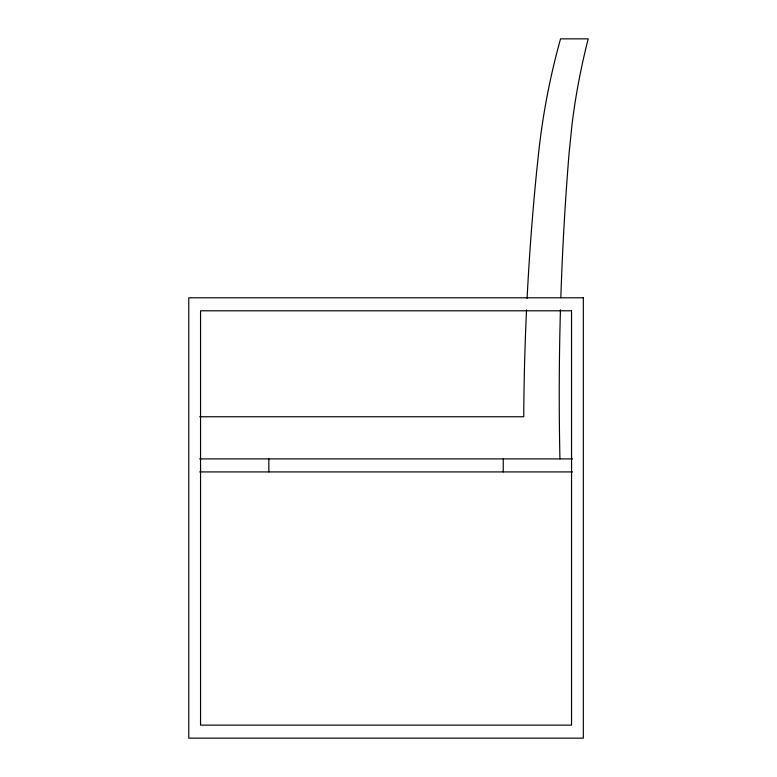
<?xml version="1.0" encoding="UTF-8"?>
<svg xmlns="http://www.w3.org/2000/svg" width="777" height="777" viewBox="0 0 777 777"><rect width="100%" height="100%" fill="white"/><g stroke="black" fill="none" stroke-linecap="round" stroke-linejoin="round"><path stroke-width="1.17" d="M199.689 416.754L523.747 416.754A2621.171 2621.171 0 0 1 526.534 309.906M199.679 458.906L572.542 458.906M199.689 471.921L572.542 471.921M503.243 458.906L503.243 471.921M268.842 458.906L268.842 471.921M559.935 458.906A2967.392 2967.392 0 0 1 560.45 309.829M560.829 297.717A2967.392 2967.392 0 0 1 569.133 152.554L572.105 123.796A678.418 678.418 0 0 1 588.228 38.85L560.547 38.85A709.382 709.382 0 0 0 538.228 156.488L536.47 173.261A2621.171 2621.171 0 0 0 527.097 298.31M583.323 297.795L188.762 297.795L188.762 738.15L583.323 738.15L583.323 297.795M571.542 310.8L200.544 310.8L200.544 725.135L571.542 725.135L571.542 310.8"/></g></svg>
